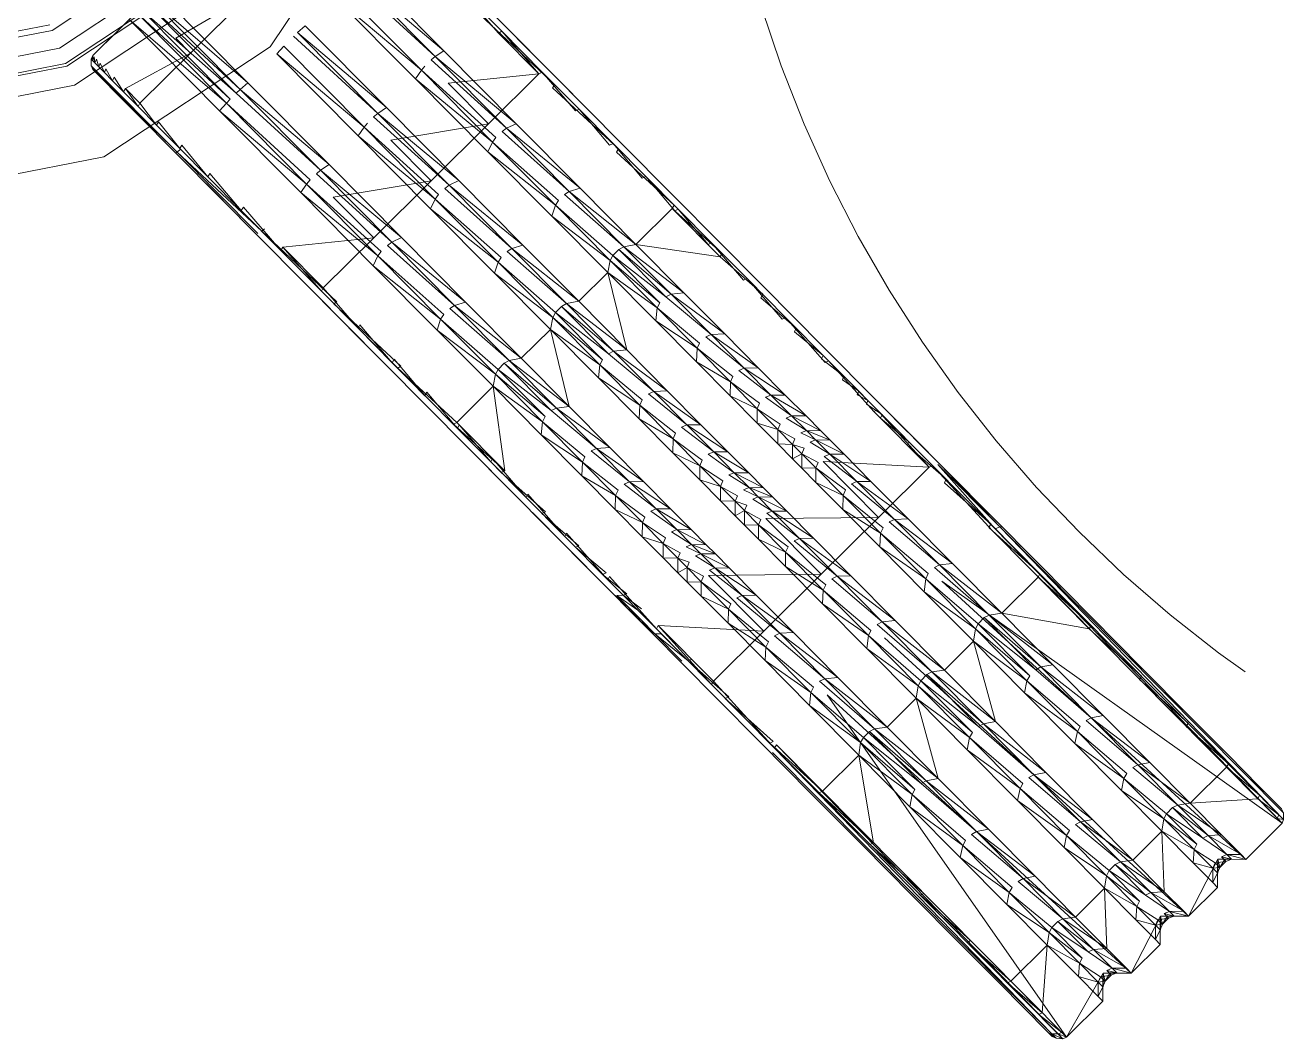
# Model space of a CAD drawing. Header units: millimetres. Extents: x 233224 to 234067, y -13631 to -11613.
# Drawn here: x 233723.67 to 233744.42, y -13207.65 to -13191 of the extents above; entities that cross this region are included whole.
import ezdxf

# ---------------------------------------------------------------- set-up
doc = ezdxf.new("R2010")
doc.units = ezdxf.units.MM
doc.header["$MEASUREMENT"] = 0
doc.linetypes.add('Hidden Line', pattern=[195.611112, 141.111112, -54.5])
doc.layers.add('Int - Furniture _Pen_No__75', color=6, linetype='Continuous', lineweight=20)
doc.layers.add('Structural - Bearing', color=7, linetype='Continuous')
doc.layers.add('Structural - Bearing_Pen_No__87', color=7, linetype='Continuous', lineweight=20, true_color=0x6a6a6a)

# ---------------------------------------------------------------- blocks, each defined once
blk = doc.blocks.new('Wall_52', base_point=(231010.62, -9331.81))
at = {"layer": 'Structural - Bearing_Pen_No__87', "linetype": 'Hidden Line'}
blk.add_arc((231010.62, -9341.81), 210.76, 90, 270, dxfattribs=at)
blk = doc.blocks.new('kalin masa ayak')
at = {"layer": 'Int - Furniture _Pen_No__75', "linetype": 'Continuous'}
for p, q in [((316.23, 579.66), (304.97, 514.44)), ((305.65, 514.04), (317.09, 580.34)), ((317.74, 580.51), (306.23, 513.84)), ((306.23, 513.84), (317.09, 580.34)), ((316.23, 579.66), (315.71, 578.13)), ((315.71, 578.13), (315.87, 579.04)), ((315.87, 579.04), (316.23, 579.66)), ((317.09, 580.34), (316.06, 578.66)), ((316.06, 578.66), (316.23, 579.66)), ((316.06, 578.66), (316.91, 579.25)), ((317.54, 579.39), (316.14, 574.8)), ((316.91, 579.25), (316.14, 574.8)), ((316.23, 579.66), (317.09, 580.34)), ((317.74, 580.51), (316.91, 579.25)), ((317.09, 580.34), (316.91, 579.25)), ((316.91, 579.25), (317.54, 579.39)), ((317.09, 580.34), (317.74, 580.51)), ((317.74, 511.86), (317.74, 580.51)), ((328.7, 575.29), (317.74, 580.51)), ((317.74, 580.51), (326.02, 579.09)), ((326.02, 579.09), (325.83, 577.96)), ((326.02, 579.09), (327.38, 577.12)), ((328.7, 575.29), (326.02, 579.09)), ((305.65, 514.04), (316.06, 578.66)), ((313.76, 566.83), (315.71, 578.13)), ((317.74, 511.86), (332.48, 577.97)), ((325.83, 577.96), (325.06, 573.47)), ((325.83, 577.96), (327.19, 576.06)), ((327.38, 577.12), (325.83, 577.96)), ((327.38, 577.12), (327.19, 576.06)), ((327.98, 576.26), (327.38, 577.12)), ((328.2, 576.59), (327.38, 577.12)), ((332.48, 577.97), (328.7, 575.29)), ((329.63, 571.23), (332.29, 576.84)), ((330.37, 575.51), (332.48, 577.97)), ((330.37, 575.51), (332.29, 576.84)), ((330.54, 576.57), (332.48, 577.97)), ((331.52, 572.36), (332.29, 576.84)), ((332.29, 576.84), (332.48, 577.97)), ((341.78, 573.04), (332.48, 577.97)), ((332.48, 577.97), (339.1, 576.82)), ((339.1, 576.82), (338.92, 575.7)), ((339.1, 576.82), (340.46, 574.86)), ((339.1, 576.82), (341.07, 574)), ((341.78, 573.04), (339.1, 576.82)), ((316.77, 574.91), (314.91, 567.63)), ((316.14, 574.8), (314.91, 567.63)), ((315.53, 567.71), (316.77, 574.91)), ((316.14, 574.8), (316.77, 574.91)), ((316.77, 574.91), (323.81, 566.28)), ((327.19, 576.06), (325.06, 573.47)), ((327.19, 576.06), (326.45, 571.77)), ((328.01, 575.54), (326.45, 571.77)), ((328.2, 576.59), (327.19, 576.06)), ((327.19, 576.06), (328.01, 575.54)), ((328.2, 576.59), (327.98, 576.26)), ((328.7, 575.29), (327.98, 576.26)), ((328.01, 575.54), (328.2, 576.59)), ((329.59, 576.35), (328.01, 575.54)), ((328.7, 575.29), (328.2, 576.59)), ((329.68, 575.97), (328.2, 576.59)), ((329.59, 576.35), (328.2, 576.59)), ((330.37, 575.51), (328.69, 571.06)), ((329.68, 575.97), (328.7, 575.29)), ((330.54, 576.57), (329.42, 575.3)), ((329.59, 576.35), (329.42, 575.3)), ((329.42, 575.3), (330.37, 575.51)), ((330.54, 576.57), (329.59, 576.35)), ((329.68, 575.97), (329.59, 576.35)), ((329.63, 571.23), (330.37, 575.51)), ((330.54, 576.57), (329.68, 575.97)), ((330.37, 575.51), (330.54, 576.57)), ((330.83, 509.59), (345.57, 575.71)), ((338.92, 575.7), (338.14, 571.22)), ((338.92, 575.7), (340.27, 573.8)), ((340.46, 574.86), (338.92, 575.7)), ((340.46, 574.86), (340.27, 573.8)), ((341.07, 574), (340.46, 574.86)), ((341.29, 574.33), (340.46, 574.86)), ((345.57, 575.71), (341.78, 573.04)), ((343.46, 573.25), (345.57, 575.71)), ((343.62, 574.32), (345.57, 575.71)), ((345.37, 574.58), (345.57, 575.71)), ((354.87, 570.78), (345.57, 575.71)), ((345.57, 575.71), (352.19, 574.56)), ((325.06, 573.47), (323.81, 566.28)), ((325.06, 573.47), (326.45, 571.77)), ((340.27, 573.8), (338.14, 571.22)), ((340.27, 573.8), (339.54, 569.52)), ((341.09, 573.28), (339.54, 569.52)), ((341.29, 574.33), (340.27, 573.8)), ((340.27, 573.8), (341.09, 573.28)), ((341.29, 574.33), (341.07, 574)), ((341.78, 573.04), (341.07, 574)), ((341.09, 573.28), (341.29, 574.33)), ((342.68, 574.1), (341.09, 573.28)), ((341.78, 573.04), (341.29, 574.33)), ((342.77, 573.7), (341.29, 574.33)), ((342.68, 574.1), (341.29, 574.33)), ((343.46, 573.25), (341.76, 568.8)), ((341.78, 573.04), (343.62, 574.32)), ((342.77, 573.7), (341.78, 573.04)), ((343.62, 574.32), (342.51, 573.04)), ((342.68, 574.1), (342.51, 573.04)), ((342.51, 573.04), (343.46, 573.25)), ((343.62, 574.32), (342.68, 574.1)), ((342.77, 573.7), (342.68, 574.1)), ((342.71, 568.96), (345.37, 574.58)), ((342.71, 568.96), (343.46, 573.25)), ((343.62, 574.32), (342.77, 573.7)), ((343.46, 573.25), (345.37, 574.58)), ((343.46, 573.25), (343.62, 574.32)), ((343.91, 507.34), (358.64, 573.45)), ((344.59, 570.1), (345.37, 574.58)), ((352, 573.43), (351.23, 568.96)), ((352.19, 574.56), (352, 573.43)), ((352, 573.43), (353.35, 571.54)), ((353.55, 572.6), (352, 573.43)), ((352.19, 574.56), (353.55, 572.6)), ((352.19, 574.56), (354.16, 571.74)), ((354.87, 570.78), (352.19, 574.56)), ((358.64, 573.45), (354.87, 570.78)), ((356.54, 571), (358.64, 573.45)), ((356.71, 572.06), (358.64, 573.45)), ((358.46, 572.33), (358.64, 573.45)), ((358.64, 573.45), (366.93, 572.02)), ((326.45, 571.77), (323.81, 566.28)), ((326.45, 571.77), (325.24, 564.77)), ((327.28, 571.29), (325.24, 564.77)), ((326.09, 564.34), (327.28, 571.29)), ((328.69, 571.06), (326.09, 564.34)), ((326.45, 571.77), (327.28, 571.29)), ((329.63, 571.23), (327.48, 564.1)), ((328.69, 571.06), (327.48, 564.1)), ((328.41, 564.22), (331.52, 572.36)), ((328.41, 564.22), (329.63, 571.23)), ((328.69, 571.06), (329.63, 571.23)), ((329.63, 571.23), (331.52, 572.36)), ((330.26, 565.17), (331.52, 572.36)), ((331.52, 572.36), (336.9, 564.03)), ((338.14, 571.22), (336.9, 564.03)), ((338.14, 571.22), (339.54, 569.52)), ((366.93, 572.02), (343.91, 507.34)), ((353.35, 571.54), (351.23, 568.96)), ((353.35, 571.54), (352.61, 567.26)), ((354.18, 571.02), (352.61, 567.26)), ((353.55, 572.6), (353.35, 571.54)), ((354.37, 572.07), (353.35, 571.54)), ((353.35, 571.54), (354.18, 571.02)), ((354.16, 571.74), (353.55, 572.6)), ((354.37, 572.07), (353.55, 572.6)), ((354.37, 572.07), (354.16, 571.74)), ((354.87, 570.78), (354.16, 571.74)), ((354.18, 571.02), (354.37, 572.07)), ((355.75, 571.83), (354.18, 571.02)), ((354.87, 570.78), (354.37, 572.07)), ((355.85, 571.44), (354.37, 572.07)), ((355.75, 571.83), (354.37, 572.07)), ((356.54, 571), (354.85, 566.54)), ((354.87, 570.78), (356.71, 572.06)), ((355.85, 571.44), (354.87, 570.78)), ((355.43, 505.35), (366.93, 572.02)), ((356.71, 572.06), (355.59, 570.79)), ((355.75, 571.83), (355.59, 570.79)), ((355.59, 570.79), (356.54, 571)), ((356.71, 572.06), (355.75, 571.83)), ((355.85, 571.44), (355.75, 571.83)), ((355.8, 566.7), (358.46, 572.33)), ((355.8, 566.7), (356.54, 571)), ((356.71, 572.06), (355.85, 571.44)), ((366.93, 572.02), (356.03, 505.34)), ((367.48, 571.64), (356.03, 505.34)), ((356.54, 571), (358.46, 572.33)), ((356.54, 571), (356.71, 572.06)), ((367.48, 571.64), (356.81, 505.49)), ((356.81, 505.49), (368.07, 570.71)), ((357.68, 567.85), (358.46, 572.33)), ((366.73, 570.89), (367.48, 571.64)), ((366.73, 570.89), (367.29, 570.55)), ((366.93, 572.02), (367.48, 571.64)), ((367.29, 570.55), (367.48, 571.64)), ((367.48, 571.64), (368.07, 570.71)), ((368.2, 570), (368.07, 570.71)), ((339.54, 569.52), (336.9, 564.03)), ((339.54, 569.52), (338.33, 562.51)), ((340.37, 569.04), (338.33, 562.51)), ((339.17, 562.08), (340.37, 569.04)), ((341.76, 568.8), (339.17, 562.08)), ((339.54, 569.52), (340.37, 569.04)), ((342.71, 568.96), (340.56, 561.83)), ((341.76, 568.8), (340.56, 561.83)), ((341.5, 561.96), (344.59, 570.1)), ((341.5, 561.96), (342.71, 568.96)), ((341.76, 568.8), (342.71, 568.96)), ((342.71, 568.96), (344.59, 570.1)), ((343.35, 562.91), (344.59, 570.1)), ((344.59, 570.1), (349.98, 561.76)), ((351.23, 568.96), (349.98, 561.76)), ((351.23, 568.96), (352.61, 567.26)), ((365.96, 566.42), (367.29, 570.55)), ((366.53, 566.1), (367.29, 570.55)), ((368.04, 569.09), (367.3, 564.81)), ((368.04, 569.09), (368.2, 570)), ((312.18, 557.66), (313.76, 566.83)), ((315.53, 567.71), (313.3, 558.37)), ((314.91, 567.63), (313.3, 558.37)), ((314.91, 567.63), (315.53, 567.71)), ((315.53, 567.71), (323.81, 566.28)), ((352.61, 567.26), (349.98, 561.76)), ((352.61, 567.26), (351.41, 560.25)), ((353.45, 566.78), (351.41, 560.25)), ((352.26, 559.82), (353.45, 566.78)), ((354.85, 566.54), (352.26, 559.82)), ((352.61, 567.26), (353.45, 566.78)), ((355.8, 566.7), (353.64, 559.58)), ((354.85, 566.54), (353.64, 559.58)), ((354.58, 559.71), (357.68, 567.85)), ((354.58, 559.71), (355.8, 566.7)), ((354.85, 566.54), (355.8, 566.7)), ((355.8, 566.7), (357.68, 567.85)), ((356.44, 560.65), (357.68, 567.85)), ((323.81, 566.28), (322.21, 556.99)), ((325.24, 564.77), (322.21, 556.99)), ((325.24, 564.77), (323.66, 555.59)), ((323.81, 566.28), (325.24, 564.77)), ((325.24, 564.77), (326.09, 564.34)), ((326.83, 555.05), (330.26, 565.17)), ((328.41, 564.22), (330.26, 565.17)), ((328.67, 555.88), (330.26, 565.17)), ((330.26, 565.17), (336.9, 564.03)), ((365.96, 566.42), (356.44, 560.65)), ((365.96, 566.42), (364.73, 559.22)), ((364.73, 559.22), (366.53, 566.1)), ((365.29, 558.94), (366.53, 566.1)), ((365.96, 566.42), (366.53, 566.1)), ((367.3, 564.81), (366.1, 557.8)), ((326.09, 564.34), (323.66, 555.59)), ((328.41, 564.22), (325.9, 554.95)), ((326.09, 564.34), (327.48, 564.1)), ((326.83, 555.05), (328.41, 564.22)), ((327.48, 564.1), (328.41, 564.22)), ((336.9, 564.03), (335.3, 554.74)), ((338.33, 562.51), (335.3, 554.74)), ((338.33, 562.51), (336.75, 553.33)), ((336.9, 564.03), (338.33, 562.51)), ((338.33, 562.51), (339.17, 562.08)), ((339.91, 552.79), (343.35, 562.91)), ((341.5, 561.96), (343.35, 562.91)), ((341.76, 553.63), (343.35, 562.91)), ((343.35, 562.91), (349.98, 561.76)), ((339.17, 562.08), (336.75, 553.33)), ((341.5, 561.96), (338.98, 552.7)), ((339.17, 562.08), (340.56, 561.83)), ((339.91, 552.79), (341.5, 561.96)), ((340.56, 561.83), (341.5, 561.96)), ((349.98, 561.76), (348.38, 552.48)), ((351.41, 560.25), (348.38, 552.48)), ((351.41, 560.25), (349.84, 551.08)), ((349.98, 561.76), (351.41, 560.25)), ((351.41, 560.25), (352.26, 559.82)), ((353, 550.53), (356.44, 560.65)), ((354.58, 559.71), (356.44, 560.65)), ((354.83, 551.37), (356.44, 560.65)), ((356.44, 560.65), (364.73, 559.22)), ((313.93, 558.43), (311.45, 547.63)), ((313.3, 558.37), (313.93, 558.43)), ((352.26, 559.82), (349.84, 551.08)), ((354.58, 559.71), (352.06, 550.43)), ((352.26, 559.82), (353.64, 559.58)), ((353, 550.53), (354.58, 559.71)), ((353.64, 559.58), (354.58, 559.71)), ((363.12, 549.94), (365.29, 558.94)), ((364.73, 559.22), (365.29, 558.94)), ((310.33, 546.95), (312.18, 557.66)), ((322.21, 556.99), (320.36, 546.26)), ((322.21, 556.99), (323.66, 555.59)), ((366.1, 557.8), (364.51, 548.63)), ((323.66, 555.59), (320.36, 546.26)), ((323.66, 555.59), (321.82, 544.89)), ((324.51, 555.2), (321.82, 544.89)), ((323.66, 555.59), (324.51, 555.2)), ((326.83, 555.05), (324.05, 544.25)), ((324.98, 544.34), (328.67, 555.88)), ((324.98, 544.34), (326.83, 555.05)), ((325.9, 554.95), (326.83, 555.05)), ((326.81, 545.15), (328.67, 555.88)), ((326.83, 555.05), (328.67, 555.88)), ((335.3, 554.74), (333.44, 544.01)), ((335.3, 554.74), (336.75, 553.33)), ((336.75, 553.33), (333.44, 544.01)), ((336.75, 553.33), (334.9, 542.63)), ((337.59, 552.94), (334.9, 542.63)), ((336.75, 553.33), (337.59, 552.94)), ((339.91, 552.79), (337.14, 541.99)), ((338.06, 542.08), (341.76, 553.63)), ((338.06, 542.08), (339.91, 552.79)), ((338.98, 552.7), (339.91, 552.79)), ((339.9, 542.89), (341.76, 553.63)), ((339.91, 552.79), (341.76, 553.63)), ((348.38, 552.48), (346.52, 541.74)), ((348.38, 552.48), (349.84, 551.08)), ((349.84, 551.08), (346.52, 541.74)), ((349.84, 551.08), (347.99, 540.37)), ((350.68, 550.68), (347.99, 540.37)), ((349.84, 551.08), (350.68, 550.68)), ((353, 550.53), (350.22, 539.73)), ((351.15, 539.82), (354.83, 551.37)), ((351.15, 539.82), (353, 550.53)), ((352.06, 550.43), (353, 550.53)), ((352.98, 540.62), (354.83, 551.37)), ((353, 550.53), (354.83, 551.37)), ((363.12, 549.94), (363.69, 549.67)), ((361.27, 539.2), (363.69, 549.67)), ((364.51, 548.63), (362.66, 537.91)), ((308.32, 535.35), (310.33, 546.95)), ((312.07, 547.69), (309.46, 536.07)), ((311.45, 547.63), (309.46, 536.07)), ((311.45, 547.63), (312.07, 547.69)), ((320.36, 546.26), (318.36, 534.7)), ((320.36, 546.26), (321.82, 544.89)), ((321.82, 544.89), (318.36, 534.7)), ((321.82, 544.89), (319.82, 533.28)), ((322.66, 544.49), (319.82, 533.28)), ((321.82, 544.89), (322.66, 544.49)), ((324.98, 544.34), (322.05, 532.64)), ((322.98, 532.73), (326.81, 545.15)), ((322.98, 532.73), (324.98, 544.34)), ((324.05, 544.25), (324.98, 544.34)), ((324.82, 533.59), (326.81, 545.15)), ((324.98, 544.34), (326.81, 545.15)), ((333.44, 544.01), (331.45, 532.44)), ((333.44, 544.01), (334.9, 542.63)), ((334.9, 542.63), (331.45, 532.44)), ((334.9, 542.63), (332.89, 531.02)), ((335.75, 542.23), (332.89, 531.02)), ((334.9, 542.63), (335.75, 542.23)), ((338.06, 542.08), (335.13, 530.38)), ((336.07, 530.48), (339.9, 542.89)), ((336.07, 530.48), (338.06, 542.08)), ((337.14, 541.99), (338.06, 542.08)), ((337.9, 531.32), (339.9, 542.89)), ((338.06, 542.08), (339.9, 542.89)), ((346.52, 541.74), (344.53, 530.18)), ((346.52, 541.74), (347.99, 540.37)), ((347.99, 540.37), (344.53, 530.18)), ((347.99, 540.37), (345.98, 528.76)), ((348.83, 539.97), (345.98, 528.76)), ((347.99, 540.37), (348.83, 539.97)), ((351.15, 539.82), (348.21, 528.12)), ((349.14, 528.22), (352.98, 540.62)), ((349.14, 528.22), (351.15, 539.82)), ((350.22, 539.73), (351.15, 539.82)), ((350.98, 529.07), (352.98, 540.62)), ((351.15, 539.82), (352.98, 540.62)), ((359.27, 527.63), (361.84, 538.93)), ((362.66, 537.91), (360.66, 526.31)), ((361.27, 539.2), (361.84, 538.93)), ((306.28, 523.51), (308.32, 535.35)), ((310.08, 536.13), (307.43, 524.3)), ((308.05, 524.37), (310.08, 536.13)), ((309.46, 536.07), (310.08, 536.13)), ((310.08, 536.13), (316.33, 522.95)), ((318.36, 534.7), (316.33, 522.95)), ((319.82, 533.28), (316.33, 522.95)), ((319.82, 533.28), (317.76, 521.44)), ((318.36, 534.7), (319.82, 533.28)), ((319.82, 533.28), (320.66, 532.87)), ((320.93, 520.89), (324.82, 533.59)), ((322.78, 521.83), (324.82, 533.59)), ((322.98, 532.73), (324.82, 533.59)), ((324.82, 533.59), (329.42, 520.69)), ((320.66, 532.87), (317.76, 521.44)), ((318.61, 521.01), (320.66, 532.87)), ((322.05, 532.64), (318.61, 521.01)), ((322.98, 532.73), (319.99, 520.77)), ((322.05, 532.64), (319.99, 520.77)), ((320.93, 520.89), (322.98, 532.73)), ((322.05, 532.64), (322.98, 532.73)), ((331.45, 532.44), (329.42, 520.69)), ((331.45, 532.44), (332.89, 531.02)), ((334.02, 518.63), (337.9, 531.32)), ((335.87, 519.57), (337.9, 531.32)), ((336.07, 530.48), (337.9, 531.32)), ((337.9, 531.32), (342.5, 518.43)), ((332.89, 531.02), (329.42, 520.69)), ((332.89, 531.02), (330.85, 519.18)), ((333.75, 530.62), (330.85, 519.18)), ((331.69, 518.76), (333.75, 530.62)), ((335.13, 530.38), (331.69, 518.76)), ((332.89, 531.02), (333.75, 530.62)), ((336.07, 530.48), (333.08, 518.51)), ((335.13, 530.38), (333.08, 518.51)), ((334.02, 518.63), (336.07, 530.48)), ((335.13, 530.38), (336.07, 530.48)), ((344.53, 530.18), (342.5, 518.43)), ((344.53, 530.18), (345.98, 528.76)), ((345.98, 528.76), (342.5, 518.43)), ((345.98, 528.76), (343.93, 516.92)), ((346.82, 528.36), (343.93, 516.92)), ((344.78, 516.49), (346.82, 528.36)), ((348.21, 528.12), (344.78, 516.49)), ((345.98, 528.76), (346.82, 528.36)), ((349.14, 528.22), (346.17, 516.25)), ((348.21, 528.12), (346.17, 516.25)), ((347.1, 516.38), (350.98, 529.07)), ((347.1, 516.38), (349.14, 528.22)), ((348.21, 528.12), (349.14, 528.22)), ((348.95, 517.32), (350.98, 529.07)), ((359.27, 527.63), (348.95, 517.32)), ((349.14, 528.22), (350.98, 529.07)), ((359.27, 527.63), (357.24, 515.88)), ((357.24, 515.88), (359.84, 527.37)), ((359.27, 527.63), (359.84, 527.37)), ((360.66, 526.31), (358.62, 514.47)), ((304.3, 512.08), (306.28, 523.51)), ((308.05, 524.37), (305.47, 512.97)), ((307.43, 524.3), (305.65, 514.04)), ((307.43, 524.3), (308.05, 524.37)), ((308.05, 524.37), (316.33, 522.95)), ((316.33, 522.95), (314.39, 511.63)), ((316.33, 522.95), (317.76, 521.44)), ((317.76, 521.44), (314.39, 511.63)), ((317.76, 521.44), (315.79, 510.01)), ((318.61, 521.01), (315.79, 510.01)), ((317.76, 521.44), (318.61, 521.01)), ((320.93, 520.89), (318.02, 509.31)), ((318.61, 521.01), (319.99, 520.77)), ((318.96, 509.46), (322.78, 521.83)), ((318.96, 509.46), (320.93, 520.89)), ((319.99, 520.77), (320.93, 520.89)), ((320.84, 510.52), (322.78, 521.83)), ((320.93, 520.89), (322.78, 521.83)), ((322.78, 521.83), (329.42, 520.69)), ((329.42, 520.69), (327.47, 509.38)), ((330.85, 519.18), (327.47, 509.38)), ((330.85, 519.18), (328.88, 507.75)), ((331.69, 518.76), (328.88, 507.75)), ((329.42, 520.69), (330.85, 519.18)), ((330.85, 519.18), (331.69, 518.76)), ((331.69, 518.76), (333.08, 518.51)), ((332.04, 507.2), (335.87, 519.57)), ((333.92, 508.26), (335.87, 519.57)), ((334.02, 518.63), (335.87, 519.57)), ((335.87, 519.57), (342.5, 518.43)), ((334.02, 518.63), (331.1, 507.06)), ((332.04, 507.2), (334.02, 518.63)), ((333.08, 518.51), (334.02, 518.63)), ((342.5, 518.43), (340.55, 507.12)), ((343.93, 516.92), (340.55, 507.12)), ((343.93, 516.92), (341.96, 505.49)), ((342.5, 518.43), (343.93, 516.92)), ((343.93, 516.92), (344.78, 516.49)), ((345.13, 504.94), (348.95, 517.32)), ((347.01, 506.01), (348.95, 517.32)), ((347.1, 516.38), (348.95, 517.32)), ((348.95, 517.32), (357.24, 515.88)), ((344.78, 516.49), (341.96, 505.49)), ((347.1, 516.38), (344.19, 504.79)), ((344.78, 516.49), (346.17, 516.25)), ((345.13, 504.94), (347.1, 516.38)), ((346.17, 516.25), (347.1, 516.38)), ((355.29, 504.58), (357.81, 515.6)), ((355.85, 504.27), (357.81, 515.6)), ((357.24, 515.88), (357.81, 515.6)), ((303.15, 499.58), (305.65, 514.04)), ((306.1, 513.07), (303.69, 502.72)), ((303.72, 499.31), (305.65, 514.04)), ((305.47, 512.97), (306.1, 513.07)), ((305.65, 514.04), (306.23, 513.84)), ((358.62, 514.47), (356.65, 503.05)), ((302.51, 501.73), (304.3, 512.08)), ((314.39, 511.63), (312.62, 501.4)), ((314.39, 511.63), (315.79, 510.01)), ((317.17, 499.09), (320.84, 510.52)), ((318.96, 509.46), (320.84, 510.52)), ((319.07, 500.29), (320.84, 510.52)), ((315.79, 510.01), (312.62, 501.4)), ((315.79, 510.01), (314, 499.64)), ((316.63, 509.55), (314, 499.64)), ((315.79, 510.01), (316.63, 509.55)), ((318.96, 509.46), (316.23, 498.92)), ((317.17, 499.09), (318.96, 509.46)), ((318.02, 509.31), (318.96, 509.46)), ((327.47, 509.38), (325.7, 499.14)), ((327.47, 509.38), (328.88, 507.75)), ((328.88, 507.75), (325.7, 499.14)), ((328.88, 507.75), (327.09, 497.39)), ((329.72, 507.3), (327.09, 497.39)), ((328.88, 507.75), (329.72, 507.3)), ((332.04, 507.2), (329.31, 496.66)), ((330.26, 496.83), (333.92, 508.26)), ((330.26, 496.83), (332.04, 507.2)), ((331.1, 507.06), (332.04, 507.2)), ((332.04, 507.2), (333.92, 508.26)), ((332.15, 498.03), (333.92, 508.26)), ((340.55, 507.12), (338.79, 496.89)), ((340.55, 507.12), (341.96, 505.49)), ((341.96, 505.49), (338.79, 496.89)), ((341.96, 505.49), (340.17, 495.12)), ((342.79, 505.04), (340.17, 495.12)), ((341.96, 505.49), (342.79, 505.04)), ((345.13, 504.94), (342.39, 494.41)), ((343.34, 494.58), (347.01, 506.01)), ((343.34, 494.58), (345.13, 504.94)), ((344.19, 504.79), (345.13, 504.94)), ((345.13, 504.94), (347.01, 506.01)), ((345.24, 495.77), (347.01, 506.01)), ((353.52, 494.34), (355.85, 504.27)), ((355.43, 505.35), (353.54, 490.88)), ((356.03, 505.34), (353.54, 490.88)), ((354.36, 491.26), (356.81, 505.49)), ((356.03, 505.34), (354.36, 491.26)), ((356.81, 505.49), (354.67, 491.64)), ((355.29, 504.58), (355.85, 504.27)), ((356.03, 505.34), (356.81, 505.49)), ((356.81, 505.49), (357.1, 505.68)), ((304.33, 502.83), (302.22, 494.18)), ((303.69, 502.72), (304.33, 502.83)), ((356.64, 503.05), (353.37, 484.06)), ((299.95, 486.85), (302.52, 501.73)), ((299.95, 486.85), (302.51, 501.73)), ((312.62, 501.4), (311.15, 492.88)), ((312.62, 501.4), (314, 499.64)), ((315.68, 490.46), (319.07, 500.29)), ((317.17, 499.09), (319.07, 500.29)), ((317.6, 491.76), (319.07, 500.29)), ((300.97, 486.87), (303.15, 499.58)), ((301.53, 486.58), (303.15, 499.58)), ((303.72, 499.31), (301.53, 486.58)), ((303.15, 499.58), (303.72, 499.31)), ((303.72, 499.31), (315.24, 497.31)), ((314, 499.64), (311.15, 492.88)), ((314, 499.64), (312.52, 491.01)), ((314.84, 499.16), (312.52, 491.01)), ((314, 499.64), (314.84, 499.16)), ((317.17, 499.09), (314.73, 490.27)), ((315.68, 490.46), (317.17, 499.09)), ((316.23, 498.92), (317.17, 499.09)), ((325.7, 499.14), (324.22, 490.62)), ((325.7, 499.14), (327.09, 497.39)), ((328.76, 488.2), (332.15, 498.03)), ((330.26, 496.83), (332.15, 498.03)), ((330.68, 489.5), (332.15, 498.03)), ((301.53, 486.58), (315.24, 497.31)), ((315.24, 497.31), (313.04, 484.59)), ((315.24, 497.31), (328.32, 495.06)), ((327.09, 497.39), (324.22, 490.62)), ((327.09, 497.39), (325.59, 488.75)), ((327.92, 496.9), (325.59, 488.75)), ((327.09, 497.39), (327.92, 496.9)), ((330.26, 496.83), (327.82, 488)), ((328.76, 488.2), (330.26, 496.83)), ((329.31, 496.66), (330.26, 496.83)), ((338.79, 496.89), (337.31, 488.36)), ((338.79, 496.89), (340.17, 495.12)), ((302.22, 494.18), (300.3, 487.39)), ((302.22, 494.18), (301.15, 487.98)), ((302.22, 494.18), (302.86, 494.3)), ((313.04, 484.59), (328.32, 495.06)), ((328.32, 495.06), (326.12, 482.34)), ((328.32, 495.06), (341.4, 492.8)), ((340.17, 495.12), (337.31, 488.36)), ((340.17, 495.12), (338.68, 486.49)), ((341, 494.64), (338.68, 486.49)), ((340.17, 495.12), (341, 494.64)), ((343.34, 494.58), (340.9, 485.74)), ((341.85, 485.95), (345.24, 495.77)), ((341.85, 485.95), (343.34, 494.58)), ((342.39, 494.41), (343.34, 494.58)), ((343.34, 494.58), (345.24, 495.77)), ((343.76, 487.24), (345.24, 495.77)), ((352.05, 485.81), (354.08, 494.02)), ((353.52, 494.34), (354.08, 494.02)), ((300.3, 487.39), (301.37, 493.62)), ((311.15, 492.88), (310.08, 486.68)), ((311.15, 492.88), (312.52, 491.01)), ((314.6, 484.2), (317.6, 491.76)), ((315.68, 490.46), (317.6, 491.76)), ((316.52, 485.58), (317.6, 491.76)), ((326.12, 482.34), (341.4, 492.8)), ((341.4, 492.8), (339.21, 480.08)), ((341.4, 492.8), (352.91, 490.81)), ((312.52, 491.01), (310.08, 486.68)), ((312.52, 491.01), (311.43, 484.75)), ((313.34, 490.5), (311.43, 484.75)), ((312.52, 491.01), (313.34, 490.5)), ((315.68, 490.46), (313.64, 483.99)), ((314.6, 484.2), (315.68, 490.46)), ((314.73, 490.27), (315.68, 490.46)), ((324.22, 490.62), (323.16, 484.43)), ((324.22, 490.62), (325.59, 488.75)), ((339.21, 480.08), (352.91, 490.81)), ((350.71, 478.09), (352.91, 490.81)), ((353.54, 490.88), (351.34, 478.18)), ((352.91, 490.81), (351.34, 478.18)), ((352.49, 479.02), (354.67, 491.64)), ((352.61, 485.48), (353.54, 490.88)), ((352.91, 490.81), (353.54, 490.88)), ((300.3, 487.39), (301.15, 487.98)), ((325.59, 488.75), (323.16, 484.43)), ((325.59, 488.75), (324.52, 482.49)), ((326.42, 488.24), (324.52, 482.49)), ((325.59, 488.75), (326.42, 488.24)), ((328.76, 488.2), (326.73, 481.73)), ((327.68, 481.94), (330.68, 489.5)), ((327.68, 481.94), (328.76, 488.2)), ((327.82, 488), (328.76, 488.2)), ((328.76, 488.2), (330.68, 489.5)), ((329.61, 483.31), (330.68, 489.5)), ((337.31, 488.36), (336.24, 482.17)), ((337.31, 488.36), (338.68, 486.49)), ((299.03, 475.71), (300.97, 486.87)), ((300.3, 487.39), (299.39, 483.61)), ((299.39, 483.61), (299.96, 486.85)), ((299.6, 475.41), (300.97, 486.87)), ((299.74, 484.16), (300.3, 487.39)), ((299.96, 486.85), (300.3, 487.39)), ((300.97, 486.87), (301.53, 486.58)), ((310.08, 486.68), (309.52, 483.47)), ((310.08, 486.68), (311.43, 484.75)), ((314.04, 480.96), (316.52, 485.58)), ((314.6, 484.2), (316.52, 485.58)), ((315.97, 482.35), (316.52, 485.58)), ((338.68, 486.49), (336.24, 482.17)), ((338.68, 486.49), (337.6, 480.23)), ((339.51, 485.98), (337.6, 480.23)), ((338.68, 486.49), (339.51, 485.98)), ((341.85, 485.95), (339.81, 479.47)), ((340.76, 479.69), (343.76, 487.24)), ((340.76, 479.69), (341.85, 485.95)), ((340.9, 485.74), (341.85, 485.95)), ((341.85, 485.95), (343.76, 487.24)), ((342.7, 481.06), (343.76, 487.24)), ((352.05, 485.81), (352.61, 485.48)), ((299.02, 481.48), (299.39, 483.61)), ((299.74, 484.16), (299.03, 481.48)), ((299.38, 482.03), (299.74, 484.16)), ((299.39, 483.61), (299.74, 484.16)), ((309.52, 483.47), (309.15, 481.34)), ((311.43, 484.75), (309.52, 483.47)), ((309.52, 483.47), (310.87, 481.51)), ((311.43, 484.75), (310.87, 481.51)), ((312.26, 484.22), (310.87, 481.51)), ((311.43, 484.75), (312.26, 484.22)), ((314.6, 484.2), (313.09, 480.74)), ((313.64, 483.99), (314.6, 484.2)), ((314.04, 480.96), (314.6, 484.2)), ((323.16, 484.43), (322.6, 481.21)), ((323.16, 484.43), (324.52, 482.49)), ((350.99, 479.63), (352.61, 485.48)), ((353.36, 484.06), (352.29, 477.81)), ((299.38, 482.03), (298.44, 478.09)), ((298.44, 478.09), (299.03, 481.48)), ((300.23, 482.63), (298.79, 478.64)), ((298.79, 478.64), (299.38, 482.03)), ((299.03, 481.48), (299.38, 482.03)), ((300.86, 482.77), (299.64, 479.22)), ((310.87, 481.51), (309.15, 481.34)), ((310.87, 481.51), (310.51, 479.38)), ((310.87, 481.51), (311.7, 480.98)), ((313.67, 478.83), (315.97, 482.35)), ((314.04, 480.96), (315.97, 482.35)), ((315.6, 480.23), (315.97, 482.35)), ((324.52, 482.49), (322.6, 481.21)), ((324.52, 482.49), (323.96, 479.24)), ((325.34, 481.97), (323.96, 479.24)), ((324.52, 482.49), (325.34, 481.97)), ((327.68, 481.94), (326.17, 478.48)), ((326.73, 481.73), (327.68, 481.94)), ((327.12, 478.7), (329.61, 483.31)), ((327.12, 478.7), (327.68, 481.94)), ((327.68, 481.94), (329.61, 483.31)), ((329.06, 480.1), (329.61, 483.31)), ((336.24, 482.17), (335.68, 478.95)), ((336.24, 482.17), (337.6, 480.23)), ((300.27, 479.37), (298.82, 474.47)), ((299.64, 479.22), (300.27, 479.37)), ((309.15, 481.34), (308.56, 477.94)), ((310.51, 479.38), (308.56, 477.94)), ((309.15, 481.34), (310.51, 479.38)), ((310.51, 479.38), (309.92, 475.99)), ((311.7, 480.98), (310.51, 479.38)), ((310.51, 479.38), (311.33, 478.86)), ((314.04, 480.96), (312.71, 478.61)), ((313.09, 480.74), (314.04, 480.96)), ((313.09, 475.44), (315.6, 480.23)), ((313.67, 478.83), (314.04, 480.96)), ((313.67, 478.83), (315.6, 480.23)), ((315.02, 476.82), (315.6, 480.23)), ((322.6, 481.21), (322.24, 479.08)), ((322.6, 481.21), (323.96, 479.24)), ((326.76, 476.57), (329.06, 480.1)), ((327.12, 478.7), (329.06, 480.1)), ((328.69, 477.97), (329.06, 480.1)), ((337.6, 480.23), (335.68, 478.95)), ((337.6, 480.23), (337.04, 476.99)), ((338.42, 479.71), (337.04, 476.99)), ((337.6, 480.23), (338.42, 479.71)), ((340.76, 479.69), (339.25, 476.22)), ((339.81, 479.47), (340.76, 479.69)), ((340.2, 476.44), (342.7, 481.06)), ((340.2, 476.44), (340.76, 479.69)), ((340.76, 479.69), (342.7, 481.06)), ((342.14, 477.83), (342.7, 481.06)), ((350.99, 479.63), (351.54, 479.28)), ((297.62, 473.35), (298.44, 478.09)), ((298.79, 478.64), (299.64, 479.22)), ((308.56, 477.94), (307.74, 473.17)), ((308.56, 477.94), (309.92, 475.99)), ((311.33, 478.86), (309.92, 475.99)), ((313.67, 478.83), (312.13, 475.22)), ((312.71, 478.61), (313.67, 478.83)), ((313.09, 475.44), (313.67, 478.83)), ((322.24, 479.08), (321.65, 475.67)), ((323.96, 479.24), (322.24, 479.08)), ((322.24, 479.08), (323.59, 477.11)), ((323.96, 479.24), (323.59, 477.11)), ((324.79, 478.72), (323.59, 477.11)), ((323.96, 479.24), (324.79, 478.72)), ((327.12, 478.7), (325.8, 476.35)), ((326.16, 473.18), (328.69, 477.97)), ((326.17, 478.48), (327.12, 478.7)), ((326.76, 476.57), (327.12, 478.7)), ((326.76, 476.57), (328.69, 477.97)), ((328.1, 474.57), (328.69, 477.97)), ((335.68, 478.95), (335.32, 476.82)), ((335.68, 478.95), (337.04, 476.99)), ((339.84, 474.32), (342.14, 477.83)), ((340.2, 476.44), (342.14, 477.83)), ((341.77, 475.71), (342.14, 477.83)), ((351.34, 478.18), (349.42, 467.01)), ((350.71, 478.09), (349.42, 467.01)), ((350.43, 476.41), (351.54, 479.28)), ((350.71, 478.09), (351.34, 478.18)), ((352.29, 477.81), (351.73, 474.57)), ((298.24, 476.95), (296.55, 467.1)), ((297.33, 465.82), (299.03, 475.71)), ((297.89, 465.51), (299.03, 475.71)), ((299.03, 475.71), (299.6, 475.41)), ((309.92, 475.99), (307.74, 473.17)), ((309.92, 475.99), (309.1, 471.26)), ((310.75, 475.47), (309.1, 471.26)), ((309.92, 475.99), (310.75, 475.47)), ((313.09, 475.44), (311.32, 470.5)), ((312.13, 475.22), (313.09, 475.44)), ((312.27, 470.71), (315.02, 476.82)), ((312.27, 470.71), (313.09, 475.44)), ((313.09, 475.44), (315.02, 476.82)), ((314.19, 472.06), (315.02, 476.82)), ((321.65, 475.67), (320.83, 470.91)), ((323.59, 477.11), (321.65, 475.67)), ((321.65, 475.67), (323, 473.73)), ((323.59, 477.11), (323, 473.73)), ((324.41, 476.59), (323, 473.73)), ((323.59, 477.11), (324.41, 476.59)), ((326.76, 476.57), (325.22, 472.97)), ((325.8, 476.35), (326.76, 476.57)), ((326.16, 473.18), (326.76, 476.57)), ((335.32, 476.82), (334.73, 473.42)), ((337.04, 476.99), (335.32, 476.82)), ((335.32, 476.82), (336.67, 474.86)), ((337.04, 476.99), (336.67, 474.86)), ((337.87, 476.46), (336.67, 474.86)), ((337.04, 476.99), (337.87, 476.46)), ((340.2, 476.44), (338.89, 474.09)), ((339.25, 476.22), (340.2, 476.44)), ((339.25, 470.92), (341.77, 475.71)), ((339.84, 474.32), (340.2, 476.44)), ((339.84, 474.32), (341.77, 475.71)), ((341.19, 472.3), (341.77, 475.71)), ((350.06, 474.28), (350.98, 476.06)), ((350.43, 476.41), (350.98, 476.06)), ((350.62, 473.93), (350.98, 476.06)), ((277.84, 358.76), (297.63, 473.35)), ((299.46, 474.6), (297.75, 468.27)), ((298.82, 474.47), (299.46, 474.6)), ((307.74, 473.17), (306.67, 466.96)), ((307.74, 473.17), (309.1, 471.26)), ((323, 473.73), (320.83, 470.91)), ((323, 473.73), (322.19, 469)), ((323.83, 473.21), (322.19, 469)), ((323, 473.73), (323.83, 473.21)), ((326.16, 473.18), (324.41, 468.25)), ((325.22, 472.97), (326.16, 473.18)), ((325.36, 468.46), (328.1, 474.57)), ((325.36, 468.46), (326.16, 473.18)), ((326.16, 473.18), (328.1, 474.57)), ((327.28, 469.8), (328.1, 474.57)), ((334.73, 473.42), (333.91, 468.66)), ((336.67, 474.86), (334.73, 473.42)), ((334.73, 473.42), (336.09, 471.47)), ((336.67, 474.86), (336.09, 471.47)), ((337.5, 474.33), (336.09, 471.47)), ((336.67, 474.86), (337.5, 474.33)), ((339.84, 474.32), (338.3, 470.71)), ((338.89, 474.09), (339.84, 474.32)), ((339.25, 470.92), (339.84, 474.32)), ((349.48, 470.87), (350.62, 473.93)), ((350.02, 470.53), (350.62, 473.93)), ((350.06, 474.28), (350.62, 473.93)), ((351.73, 474.57), (351.36, 472.45)), ((309.1, 471.26), (306.67, 466.96)), ((309.1, 471.26), (308.04, 465.1)), ((309.1, 471.26), (309.93, 470.74)), ((311.21, 464.56), (314.19, 472.06)), ((312.27, 470.71), (314.19, 472.06)), ((313.12, 465.85), (314.19, 472.06)), ((336.09, 471.47), (333.91, 468.66)), ((336.09, 471.47), (335.27, 466.74)), ((336.09, 471.47), (336.91, 470.95)), ((338.43, 466.19), (341.19, 472.3)), ((339.25, 470.92), (341.19, 472.3)), ((340.36, 467.54), (341.19, 472.3)), ((351.36, 472.45), (350.78, 469.05)), ((309.93, 470.74), (308.04, 465.1)), ((312.27, 470.71), (310.26, 464.37)), ((311.21, 464.56), (312.27, 470.71)), ((311.32, 470.5), (312.27, 470.71)), ((320.83, 470.91), (319.75, 464.71)), ((322.19, 469), (319.75, 464.71)), ((320.83, 470.91), (322.19, 469)), ((322.19, 469), (321.12, 462.85)), ((322.19, 469), (323.01, 468.49)), ((324.3, 462.3), (327.28, 469.8)), ((325.36, 468.46), (327.28, 469.8)), ((326.2, 463.59), (327.28, 469.8)), ((336.91, 470.95), (335.27, 466.74)), ((339.25, 470.92), (337.48, 465.98)), ((338.3, 470.71), (339.25, 470.92)), ((338.43, 466.19), (339.25, 470.92)), ((348.65, 466.11), (350.02, 470.53)), ((349.48, 470.87), (350.02, 470.53)), ((350.78, 469.05), (349.96, 464.32)), ((295.24, 459.55), (296.56, 467.2)), ((298.38, 468.39), (296.42, 460.55)), ((297.75, 468.27), (298.38, 468.39)), ((306.67, 466.96), (305.33, 459.23)), ((306.67, 466.96), (308.04, 465.1)), ((323.01, 468.49), (321.12, 462.85)), ((325.36, 468.46), (323.34, 462.11)), ((324.3, 462.3), (325.36, 468.46)), ((324.41, 468.25), (325.36, 468.46)), ((333.91, 468.66), (332.84, 462.44)), ((333.91, 468.66), (335.27, 466.74)), ((337.37, 460.04), (340.36, 467.54)), ((338.43, 466.19), (340.36, 467.54)), ((339.29, 461.33), (340.36, 467.54)), ((349.42, 467.01), (347.71, 457.12)), ((348.79, 466.91), (347.71, 457.12)), ((348.79, 466.91), (349.42, 467.01)), ((295.8, 456.94), (297.33, 465.82)), ((296.35, 456.62), (297.33, 465.82)), ((297.33, 465.82), (297.89, 465.51)), ((308.04, 465.1), (305.33, 459.23)), ((308.04, 465.1), (306.72, 457.47)), ((308.04, 465.1), (308.87, 464.61)), ((309.89, 456.92), (313.12, 465.85)), ((311.21, 464.56), (313.12, 465.85)), ((311.79, 458.11), (313.12, 465.85)), ((335.27, 466.74), (332.84, 462.44)), ((335.27, 466.74), (334.2, 460.59)), ((336.1, 466.22), (334.2, 460.59)), ((335.27, 466.74), (336.1, 466.22)), ((338.43, 466.19), (336.43, 459.85)), ((337.37, 460.04), (338.43, 466.19)), ((337.48, 465.98), (338.43, 466.19)), ((347.58, 459.9), (349.2, 465.77)), ((348.65, 466.11), (349.2, 465.77)), ((308.87, 464.61), (306.72, 457.47)), ((311.21, 464.56), (308.94, 456.75)), ((309.89, 456.92), (311.21, 464.56)), ((310.26, 464.37), (311.21, 464.56)), ((319.75, 464.71), (318.42, 456.97)), ((321.12, 462.85), (318.42, 456.97)), ((319.75, 464.71), (321.12, 462.85)), ((321.12, 462.85), (319.81, 455.2)), ((321.12, 462.85), (321.96, 462.35)), ((322.97, 454.66), (326.2, 463.59)), ((324.3, 462.3), (326.2, 463.59)), ((324.87, 455.85), (326.2, 463.59)), ((349.96, 464.32), (348.9, 458.17)), ((297.05, 460.66), (294.8, 451.22)), ((296.42, 460.55), (297.05, 460.66)), ((321.96, 462.35), (319.81, 455.2)), ((324.3, 462.3), (322.03, 454.49)), ((322.97, 454.66), (324.3, 462.3)), ((323.34, 462.11), (324.3, 462.3)), ((332.84, 462.44), (331.5, 454.71)), ((332.84, 462.44), (334.2, 460.59)), ((336.06, 452.41), (339.29, 461.33)), ((337.37, 460.04), (339.29, 461.33)), ((337.95, 453.6), (339.29, 461.33)), ((305.33, 459.23), (303.72, 449.88)), ((305.33, 459.23), (306.72, 457.47)), ((334.2, 460.59), (331.5, 454.71)), ((334.2, 460.59), (332.89, 452.95)), ((335.04, 460.09), (332.89, 452.95)), ((334.2, 460.59), (335.04, 460.09)), ((337.37, 460.04), (335.12, 452.23)), ((336.06, 452.41), (337.37, 460.04)), ((336.43, 459.85), (337.37, 460.04)), ((346.24, 452.16), (348.14, 459.57)), ((347.58, 459.9), (348.14, 459.57)), ((294.39, 448.8), (295.8, 456.94)), ((294.95, 448.49), (295.8, 456.94)), ((295.8, 456.94), (296.35, 456.62)), ((306.72, 457.47), (303.72, 449.88)), ((306.72, 457.47), (305.14, 448.27)), ((307.55, 456.99), (305.14, 448.27)), ((306.72, 457.47), (307.55, 456.99)), ((309.89, 456.92), (307.37, 447.58)), ((308.3, 447.73), (311.79, 458.11)), ((308.3, 447.73), (309.89, 456.92)), ((308.94, 456.75), (309.89, 456.92)), ((309.89, 456.92), (311.79, 458.11)), ((310.18, 448.76), (311.79, 458.11)), ((318.42, 456.97), (316.81, 447.62)), ((318.42, 456.97), (319.81, 455.2)), ((347.71, 457.12), (346.18, 448.24)), ((347.07, 457.02), (346.18, 448.24)), ((347.07, 457.02), (347.71, 457.12)), ((348.89, 458.17), (347.57, 450.51)), ((319.81, 455.2), (316.81, 447.62)), ((319.81, 455.2), (318.22, 446.01)), ((320.64, 454.73), (318.22, 446.01)), ((319.81, 455.2), (320.64, 454.73)), ((322.97, 454.66), (320.44, 445.32)), ((321.38, 445.46), (324.87, 455.85)), ((321.38, 445.46), (322.97, 454.66)), ((322.03, 454.49), (322.97, 454.66)), ((322.97, 454.66), (324.87, 455.85)), ((323.26, 446.51), (324.87, 455.85)), ((331.5, 454.71), (329.89, 445.36)), ((331.5, 454.71), (332.89, 452.95)), ((332.89, 452.95), (329.89, 445.36)), ((332.89, 452.95), (331.3, 443.75)), ((333.72, 452.47), (331.3, 443.75)), ((332.89, 452.95), (333.72, 452.47)), ((336.06, 452.41), (333.53, 443.07)), ((334.47, 443.21), (337.95, 453.6)), ((334.47, 443.21), (336.06, 452.41)), ((335.12, 452.23), (336.06, 452.41)), ((336.06, 452.41), (337.95, 453.6)), ((336.34, 444.24), (337.95, 453.6)), ((295.43, 451.31), (292.9, 440.21)), ((293.53, 440.26), (295.43, 451.31)), ((294.8, 451.22), (294.38, 448.8)), ((294.8, 451.22), (295.43, 451.31)), ((295.43, 451.31), (301.82, 438.83)), ((347.57, 450.51), (344.11, 430.45)), ((344.62, 442.82), (346.8, 451.85)), ((346.24, 452.16), (346.8, 451.85)), ((293.61, 450.13), (292.29, 442.47)), ((293.06, 441.14), (294.39, 448.8)), ((293.62, 440.82), (294.39, 448.8)), ((294.39, 448.8), (294.95, 448.49)), ((303.72, 449.88), (301.82, 438.83)), ((305.14, 448.27), (301.82, 438.83)), ((305.14, 448.27), (303.27, 437.43)), ((303.72, 449.88), (305.14, 448.27)), ((305.14, 448.27), (305.97, 447.82)), ((306.43, 436.89), (310.18, 448.76)), ((308.27, 437.72), (310.18, 448.76)), ((308.3, 447.73), (310.18, 448.76)), ((310.18, 448.76), (314.9, 436.57)), ((346.18, 448.24), (344.77, 440.11)), ((345.55, 448.13), (346.18, 448.24)), ((305.97, 447.82), (303.27, 437.43)), ((304.1, 437.03), (305.97, 447.82)), ((307.37, 447.58), (304.1, 437.03)), ((308.3, 447.73), (305.5, 436.79)), ((307.37, 447.58), (305.5, 436.79)), ((306.43, 436.89), (308.3, 447.73)), ((307.37, 447.58), (308.3, 447.73)), ((316.81, 447.62), (314.9, 436.57)), ((316.81, 447.62), (318.22, 446.01)), ((319.51, 434.62), (323.26, 446.51)), ((321.36, 435.46), (323.26, 446.51)), ((321.38, 445.46), (323.26, 446.51)), ((323.26, 446.51), (327.98, 434.31)), ((345.55, 448.13), (344.77, 440.11)), ((318.22, 446.01), (314.9, 436.57)), ((318.22, 446.01), (316.35, 435.18)), ((319.06, 445.56), (316.35, 435.18)), ((317.19, 434.77), (319.06, 445.56)), ((320.44, 445.32), (317.19, 434.77)), ((318.22, 446.01), (319.06, 445.56)), ((321.38, 445.46), (318.59, 434.53)), ((320.44, 445.32), (318.59, 434.53)), ((319.51, 434.62), (321.38, 445.46)), ((320.44, 445.32), (321.38, 445.46)), ((329.89, 445.36), (327.98, 434.31)), ((329.89, 445.36), (331.3, 443.75)), ((332.6, 432.37), (336.34, 444.24)), ((334.43, 433.2), (336.34, 444.24)), ((334.47, 443.21), (336.34, 444.24)), ((331.3, 443.75), (327.98, 434.31)), ((331.3, 443.75), (329.43, 432.91)), ((332.14, 443.31), (329.43, 432.91)), ((330.27, 432.51), (332.14, 443.31)), ((333.53, 443.07), (330.27, 432.51)), ((331.3, 443.75), (332.14, 443.31)), ((334.47, 443.21), (331.66, 432.27)), ((333.53, 443.07), (331.66, 432.27)), ((332.6, 432.37), (334.47, 443.21)), ((333.53, 443.07), (334.47, 443.21)), ((344.62, 442.82), (334.43, 433.2)), ((344.62, 442.82), (342.72, 431.77)), ((342.72, 431.77), (345.19, 442.52)), ((344.62, 442.82), (345.19, 442.52)), ((293.53, 440.26), (290.69, 427.41)), ((291.78, 433.68), (293.06, 441.14)), ((292.34, 433.37), (293.06, 441.14)), ((292.9, 440.21), (293.53, 440.26)), ((293.06, 441.14), (293.62, 440.82)), ((293.53, 440.26), (301.82, 438.83)), ((344.77, 440.11), (343.45, 432.45)), ((344.14, 439.99), (343.45, 432.45)), ((344.14, 439.99), (344.77, 440.11)), ((301.82, 438.83), (299.59, 426)), ((301.82, 438.83), (303.27, 437.43)), ((303.27, 437.43), (299.59, 426)), ((303.27, 437.43), (301.09, 424.86)), ((304.1, 437.03), (301.09, 424.86)), ((303.27, 437.43), (304.1, 437.03)), ((306.43, 436.89), (303.34, 424.27)), ((304.1, 437.03), (305.5, 436.79)), ((304.26, 424.31), (308.27, 437.72)), ((304.26, 424.31), (306.43, 436.89)), ((305.5, 436.79), (306.43, 436.89)), ((306.05, 424.89), (308.27, 437.72)), ((306.43, 436.89), (308.27, 437.72)), ((308.27, 437.72), (314.9, 436.57)), ((314.9, 436.57), (312.68, 423.74)), ((314.9, 436.57), (316.35, 435.18)), ((290.48, 426.17), (291.78, 433.68)), ((291.77, 433.68), (290.69, 427.41)), ((291.04, 425.86), (291.78, 433.68)), ((291.78, 433.68), (292.34, 433.37)), ((316.35, 435.18), (312.68, 423.74)), ((316.35, 435.18), (314.18, 422.6)), ((317.19, 434.77), (314.18, 422.6)), ((316.35, 435.18), (317.19, 434.77)), ((319.51, 434.62), (316.43, 422.01)), ((317.19, 434.77), (318.59, 434.53)), ((317.34, 422.06), (321.36, 435.46)), ((317.34, 422.06), (319.51, 434.62)), ((318.59, 434.53), (319.51, 434.62)), ((319.14, 422.63), (321.36, 435.46)), ((319.51, 434.62), (321.36, 435.46)), ((321.36, 435.46), (327.98, 434.31)), ((327.98, 434.31), (325.76, 421.49)), ((327.98, 434.31), (329.43, 432.91)), ((329.43, 432.91), (325.76, 421.49)), ((329.43, 432.91), (327.26, 420.34)), ((330.27, 432.51), (327.26, 420.34)), ((329.43, 432.91), (330.27, 432.51)), ((332.6, 432.37), (329.51, 419.75)), ((330.27, 432.51), (331.66, 432.27)), ((330.43, 419.79), (334.43, 433.2)), ((330.43, 419.79), (332.6, 432.37)), ((331.66, 432.27), (332.6, 432.37)), ((332.22, 420.37), (334.43, 433.2)), ((332.6, 432.37), (334.43, 433.2)), ((334.43, 433.2), (342.72, 431.77)), ((343.45, 432.45), (342.16, 424.98)), ((342.81, 432.33), (342.16, 424.98)), ((342.72, 431.77), (343.28, 431.5)), ((342.81, 432.33), (343.45, 432.45)), ((343.28, 431.5), (343.44, 432.45)), ((340.51, 418.94), (343.28, 431.5)), ((344.11, 430.45), (341.93, 417.86)), ((291.31, 427.43), (288.16, 412.76)), ((289.69, 427.44), (288.32, 419.51)), ((290.69, 427.41), (289.12, 418.31)), ((290.69, 427.41), (291.31, 427.43)), ((289.12, 418.31), (290.48, 426.17)), ((289.68, 418.03), (290.48, 426.17)), ((290.48, 426.17), (291.04, 425.86)), ((299.59, 426), (297.06, 411.31)), ((299.59, 426), (301.09, 424.86)), ((301.09, 424.86), (297.06, 411.31)), ((301.09, 424.86), (298.6, 410.43)), ((301.95, 424.51), (298.6, 410.43)), ((304.26, 424.31), (300.86, 409.91)), ((301.09, 424.86), (301.95, 424.51)), ((301.77, 409.89), (306.05, 424.89)), ((301.77, 409.89), (304.26, 424.31)), ((303.34, 424.27), (304.26, 424.31)), ((303.51, 410.19), (306.05, 424.89)), ((304.26, 424.31), (306.05, 424.89)), ((312.68, 423.74), (310.15, 409.04)), ((312.68, 423.74), (314.18, 422.6)), ((342.16, 424.98), (340.86, 417.46)), ((341.53, 424.88), (340.86, 417.46)), ((341.53, 424.88), (342.16, 424.98)), ((314.18, 422.6), (310.15, 409.04)), ((314.18, 422.6), (311.68, 408.18)), ((315.03, 422.26), (311.68, 408.18)), ((317.34, 422.06), (313.94, 407.65)), ((314.18, 422.6), (315.03, 422.26)), ((314.86, 407.63), (319.14, 422.63)), ((314.86, 407.63), (317.34, 422.06)), ((316.43, 422.01), (317.34, 422.06)), ((316.6, 407.93), (319.14, 422.63)), ((317.34, 422.06), (319.14, 422.63)), ((325.76, 421.49), (323.23, 406.79)), ((325.76, 421.49), (327.26, 420.34)), ((288.32, 419.51), (286.85, 410.93)), ((327.26, 420.34), (323.23, 406.79)), ((327.26, 420.34), (324.77, 405.92)), ((328.12, 419.99), (324.77, 405.92)), ((330.43, 419.79), (327.03, 405.39)), ((327.26, 420.34), (328.12, 419.99)), ((327.94, 405.37), (332.22, 420.37)), ((327.94, 405.37), (330.43, 419.79)), ((329.51, 419.75), (330.43, 419.79)), ((329.68, 405.67), (332.22, 420.37)), ((330.43, 419.79), (332.22, 420.37)), ((287.66, 409.86), (289.12, 418.31)), ((288.23, 409.59), (289.12, 418.31)), ((289.12, 418.31), (289.68, 418.03)), ((337.97, 404.24), (341.08, 418.71)), ((341.93, 417.86), (339.45, 403.42)), ((340.86, 417.46), (339.51, 409.62)), ((340.23, 417.37), (339.51, 409.62)), ((340.23, 417.37), (340.86, 417.46)), ((340.51, 418.94), (341.08, 418.71)), ((288.77, 412.73), (285.3, 396.14)), ((288.16, 412.76), (288.77, 412.73)), ((297.06, 411.31), (294.18, 394.65)), ((297.06, 411.31), (298.6, 410.43)), ((286.05, 400.54), (287.66, 409.86)), ((286.62, 400.3), (287.66, 409.86)), ((288.23, 409.59), (286.62, 400.3)), ((287.66, 409.86), (288.23, 409.59)), ((288.23, 409.59), (299.75, 407.6)), ((298.6, 410.43), (294.18, 394.65)), ((298.6, 410.43), (295.77, 394.04)), ((299.47, 410.15), (295.77, 394.04)), ((301.77, 409.89), (298.04, 393.59)), ((298.6, 410.43), (299.47, 410.15)), ((298.94, 393.5), (303.51, 410.19)), ((298.94, 393.5), (301.77, 409.89)), ((300.64, 393.55), (303.51, 410.19)), ((300.86, 409.91), (301.77, 409.89)), ((301.77, 409.89), (303.51, 410.19)), ((310.15, 409.04), (307.27, 392.4)), ((310.15, 409.04), (311.68, 408.18)), ((339.51, 409.62), (338.05, 401.16)), ((338.88, 409.54), (338.05, 401.16)), ((338.88, 409.54), (339.51, 409.62)), ((339.18, 401.9), (340.67, 410.48)), ((286.62, 400.3), (299.75, 407.6)), ((299.75, 407.6), (298.14, 398.31)), ((299.75, 407.6), (312.83, 405.35)), ((311.68, 408.18), (307.27, 392.4)), ((311.68, 408.18), (308.86, 391.79)), ((312.55, 407.89), (308.86, 391.79)), ((314.86, 407.63), (311.12, 391.32)), ((311.68, 408.18), (312.55, 407.89)), ((312.03, 391.24), (316.6, 407.93)), ((312.03, 391.24), (314.86, 407.63)), ((313.72, 391.28), (316.6, 407.93)), ((313.94, 407.65), (314.86, 407.63)), ((314.86, 407.63), (316.6, 407.93)), ((323.23, 406.79), (320.35, 390.14)), ((323.23, 406.79), (324.77, 405.92)), ((298.14, 398.31), (312.83, 405.35)), ((312.83, 405.35), (311.22, 396.06)), ((312.83, 405.35), (325.91, 403.08)), ((324.77, 405.92), (320.35, 390.14)), ((324.77, 405.92), (321.94, 389.53)), ((325.63, 405.63), (321.94, 389.53)), ((327.94, 405.37), (324.21, 389.06)), ((324.77, 405.92), (325.63, 405.63)), ((325.11, 388.98), (329.68, 405.67)), ((325.11, 388.98), (327.94, 405.37)), ((326.8, 389.03), (329.68, 405.67)), ((327.03, 405.39), (327.94, 405.37)), ((327.94, 405.37), (329.68, 405.67)), ((311.22, 396.06), (325.91, 403.08)), ((325.91, 403.08), (324.31, 393.8)), ((325.91, 403.08), (337.43, 401.1)), ((339.45, 403.42), (330.13, 349.43)), ((335.1, 387.6), (338.55, 404.06)), ((337.97, 404.24), (338.55, 404.06)), ((284.49, 391.44), (286.05, 400.54)), ((285.06, 391.21), (286.05, 400.54)), ((286.05, 400.54), (286.62, 400.3)), ((324.31, 393.8), (337.43, 401.1)), ((335.82, 391.8), (337.43, 401.1)), ((338.05, 401.16), (336.44, 391.84)), ((337.43, 401.1), (336.44, 391.84)), ((337.43, 401.1), (338.05, 401.16)), ((337.54, 392.44), (339.18, 401.9)), ((285.3, 396.14), (281.35, 377.58)), ((281.35, 377.58), (284.54, 396.13)), ((285.3, 396.14), (284.49, 391.44)), ((285.3, 396.14), (285.9, 396.09)), ((294.18, 394.65), (290.96, 375.98)), ((294.18, 394.65), (295.77, 394.04)), ((283.63, 392.3), (282.3, 384.59)), ((295.77, 394.04), (290.96, 375.98)), ((295.77, 394.04), (292.59, 375.59)), ((296.65, 393.82), (292.59, 375.59)), ((298.94, 393.5), (294.86, 375.17)), ((295.75, 375.05), (300.64, 393.55)), ((295.75, 375.05), (298.94, 393.5)), ((295.77, 394.04), (296.65, 393.82)), ((297.41, 374.86), (300.64, 393.55)), ((298.04, 393.59), (298.94, 393.5)), ((298.94, 393.5), (300.64, 393.55)), ((307.27, 392.4), (304.04, 373.71)), ((307.27, 392.4), (308.86, 391.79)), ((283.15, 383.73), (284.49, 391.44)), ((283.73, 383.5), (284.49, 391.44)), ((284.49, 391.44), (285.06, 391.21)), ((308.86, 391.79), (304.04, 373.71)), ((308.86, 391.79), (305.68, 373.33)), ((312.03, 391.24), (307.94, 372.92)), ((308.84, 372.78), (313.72, 391.28)), ((308.84, 372.78), (312.03, 391.24)), ((308.86, 391.79), (309.73, 391.57)), ((310.5, 372.6), (313.72, 391.28)), ((311.12, 391.32), (312.03, 391.24)), ((312.03, 391.24), (313.72, 391.28)), ((320.35, 390.14), (317.12, 371.46)), ((320.35, 390.14), (321.94, 389.53)), ((336.44, 391.84), (334.87, 382.74)), ((335.82, 391.8), (334.87, 382.74)), ((335.82, 391.8), (336.44, 391.84)), ((321.94, 389.53), (317.12, 371.46)), ((321.94, 389.53), (318.75, 371.07)), ((325.11, 388.98), (321.03, 370.66)), ((321.92, 370.53), (326.8, 389.03)), ((321.92, 370.53), (325.11, 388.98)), ((321.94, 389.53), (322.81, 389.3)), ((323.58, 370.34), (326.8, 389.03)), ((324.21, 389.06), (325.11, 388.98)), ((325.11, 388.98), (326.8, 389.03)), ((282.04, 377.29), (283.15, 383.73)), ((282.61, 377.05), (283.15, 383.73)), ((283.15, 383.73), (283.73, 383.5)), ((281.35, 377.58), (277.78, 358.44)), ((277.93, 357.82), (281.35, 377.58)), ((281.09, 377.58), (281.35, 377.58)), ((281.12, 371.99), (282.04, 377.29)), ((281.35, 377.58), (282.08, 377.49)), ((281.69, 371.74), (282.04, 377.29)), ((282.04, 377.29), (282.61, 377.05)), ((290.96, 375.98), (287.36, 355.17)), ((292.59, 375.59), (287.36, 355.17)), ((292.59, 375.59), (289.01, 354.9)), ((290.96, 375.98), (292.59, 375.59)), ((292.59, 375.59), (293.47, 375.42)), ((293.47, 375.42), (289.01, 354.9)), ((289.91, 354.73), (293.47, 375.42)), ((294.86, 375.17), (289.91, 354.73)), ((294.86, 375.17), (291.29, 354.49)), ((295.75, 375.05), (291.29, 354.49)), ((292.18, 354.34), (295.75, 375.05)), ((292.18, 354.34), (297.41, 374.86)), ((293.82, 354.05), (297.41, 374.86)), ((294.86, 375.17), (295.75, 375.05)), ((295.75, 375.05), (297.41, 374.86)), ((304.04, 373.71), (305.68, 373.33)), ((303.79, 372.11), (271.03, 371.28)), ((280.39, 367.73), (281.12, 371.99)), ((280.95, 367.45), (281.12, 371.99)), ((281.12, 371.99), (281.69, 371.74)), ((334.38, 360.35), (303.79, 372.11)), ((308.84, 372.78), (310.5, 372.6)), ((271.03, 371.28), (241.08, 357.97)), ((279.81, 364.4), (280.39, 367.73)), ((280.38, 364.08), (280.39, 367.73)), ((280.95, 367.45), (280.38, 364.08)), ((280.39, 367.73), (280.95, 367.45)), ((280.95, 367.45), (292.47, 365.47)), ((279.03, 365.68), (278.61, 363.25)), ((280.38, 364.08), (292.47, 365.47)), ((292.47, 365.47), (291.89, 362.1)), ((292.47, 365.47), (305.55, 363.2)), ((278.61, 363.25), (278.3, 361.43)), ((279.38, 361.85), (279.81, 364.4)), ((279.81, 364.4), (280.38, 364.08)), ((279.94, 361.51), (279.81, 364.4)), ((291.89, 362.1), (305.55, 363.2)), ((279.05, 359.97), (279.38, 361.85)), ((279.38, 361.85), (279.94, 361.51)), ((279.6, 359.63), (279.38, 361.85)), ((301.63, 359.56), (273.84, 358.85)), ((277.93, 359.29), (277.84, 358.76)), ((278.08, 360.14), (277.93, 359.29)), ((278.83, 358.66), (279.05, 359.97)), ((279.05, 359.97), (279.6, 359.63)), ((279.38, 358.31), (279.05, 359.97)), ((273.84, 358.85), (248.42, 347.57)), ((277.78, 358.44), (277.78, 358.46)), ((277.92, 357.82), (277.78, 358.44)), ((277.84, 358.76), (277.79, 358.46)), ((277.93, 357.8), (277.79, 358.46)), ((278.53, 356.95), (277.93, 357.82)), ((277.93, 357.82), (277.93, 357.8)), ((278.53, 356.95), (277.93, 357.8)), ((278.53, 356.97), (278.58, 357.28)), ((278.53, 356.95), (278.53, 356.97)), ((278.53, 356.97), (279.09, 356.62)), ((279.08, 356.6), (278.53, 356.97)), ((279.08, 356.6), (278.53, 356.95)), ((278.58, 357.28), (278.68, 357.8)), ((278.58, 357.28), (279.14, 356.92)), ((279.09, 356.62), (278.58, 357.28)), ((278.68, 357.8), (278.83, 358.66)), ((278.68, 357.8), (279.23, 357.44)), ((279.14, 356.92), (278.68, 357.8)), ((278.83, 358.66), (279.38, 358.31)), ((279.23, 357.44), (278.83, 358.66)), ((274.57, 355.56), (250.36, 344.8)), ((274.67, 355.11), (250.64, 344.43)), ((301.05, 356.24), (274.57, 355.56)), ((300.97, 355.77), (274.67, 355.11)), ((279.09, 356.62), (279.08, 356.6)), ((287.36, 355.17), (279.08, 356.6)), ((290.6, 354.63), (279.08, 356.6)), ((300.51, 353.1), (275.27, 352.46)), ((275.27, 352.46), (252.19, 342.22)), ((275.97, 349.38), (254.02, 339.63)), ((299.98, 349.98), (275.97, 349.38)), ((276.19, 348.39), (254.61, 338.8))]:
    blk.add_line(p, q, dxfattribs=at)

msp = doc.modelspace()

# ---------------------------------------------------------------- block references
at = {"layer": 'Int - Furniture _Pen_No__75', "linetype": 'Continuous', "xscale": -0.1, "yscale": 0.1, "zscale": 100, "rotation": 214.9793690535333}
msp.add_blockref('kalin masa ayak', (233681.469, -13178.282), dxfattribs=at)
at = {"layer": 'Structural - Bearing', "xscale": 0.1, "yscale": 0.1, "zscale": 0.1}
msp.add_blockref('Wall_52', (233755.891, -13183.425), dxfattribs=at)

doc.saveas('drawing.dxf')
